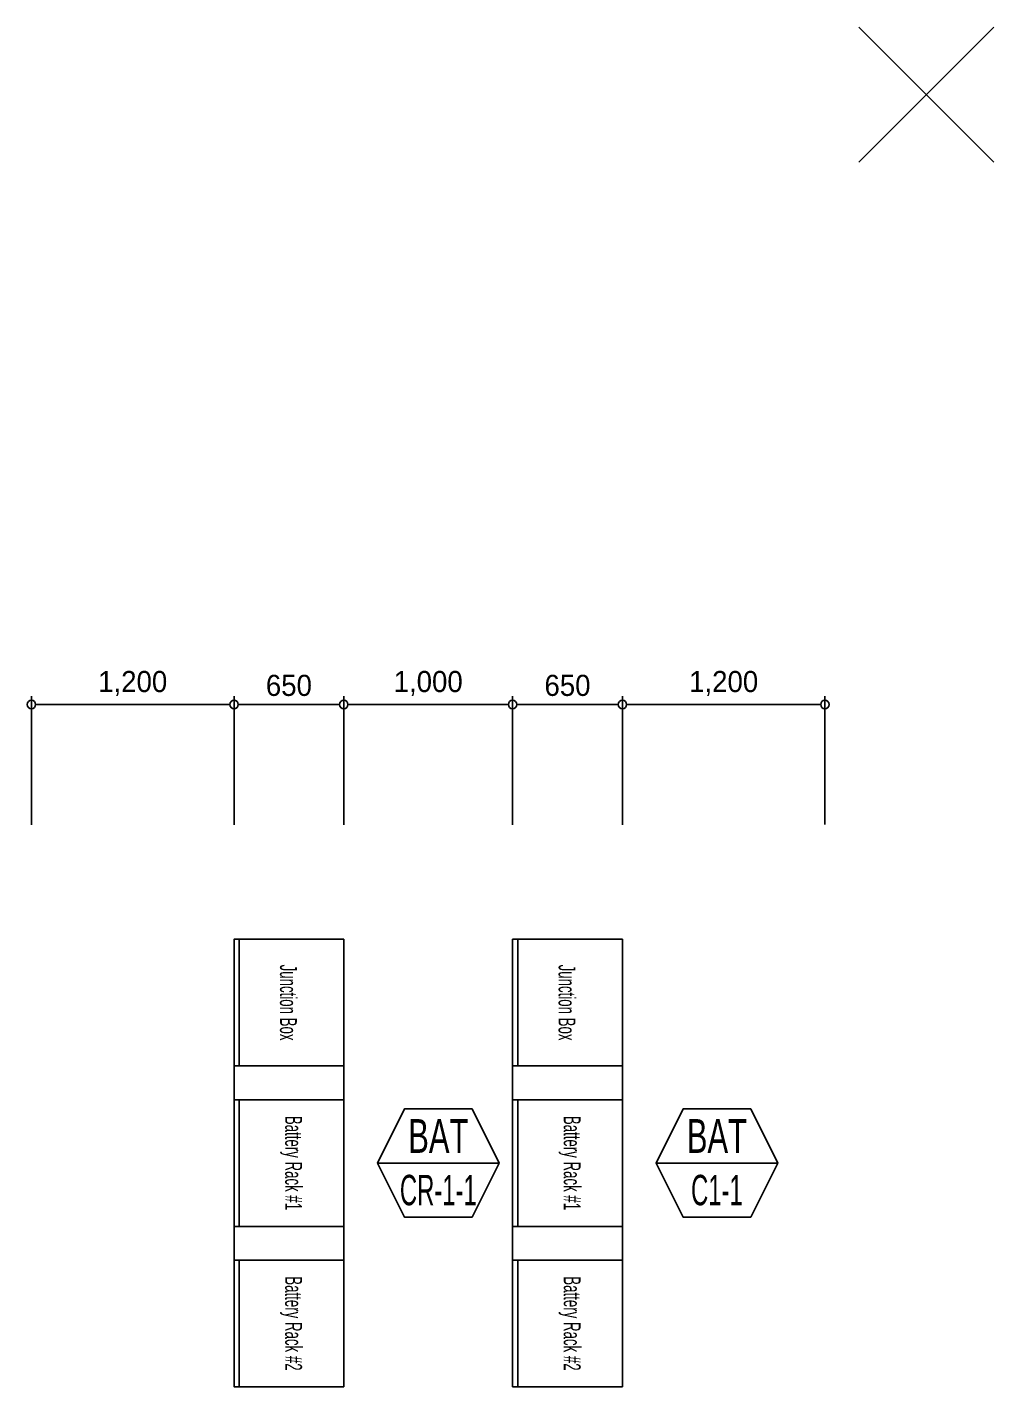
# Model space of a CAD drawing. Header units: millimetres. Extents: x 89978 to 501025, y -351975 to 835730.
# Drawn here: x 304125 to 309850, y -290300 to -282250 of the extents above; entities that cross this region are included whole.
import ezdxf
from ezdxf.enums import TextEntityAlignment as Align

# ---------------------------------------------------------------- set-up
doc = ezdxf.new("R2010")
doc.units = ezdxf.units.MM
doc.header["$LTSCALE"] = 150
doc.layers.get('Defpoints').update_dxf_attribs({"color": 150})
for name, color, linetype in [('------00 Switch Gear', 3, 'Continuous'), ('------00 Switch Gear_GIS', 3, 'Continuous'), ('------00 Switch Gear_Number', 1, 'Continuous'), ('-----36 Dimension', 1, 'Continuous')]:
    doc.layers.add(name, color=color, linetype=linetype)
doc.layers.add('X-1F-PLAN$0$A-ETC-전기 NOPLOT', color=163, linetype='Continuous', plot=False)
doc.styles.add('ELEC', font='')
doc.styles.get('ELEC').set_extended_font_data('Dotum')
doc.dimstyles.new('ELEC', dxfattribs={"dimscale": 100, "dimtxt": 2, "dimasz": 1, "dimexe": 2, "dimexo": 1, "dimgap": 1, "dimtad": 1, "dimdec": 0, "dimrnd": 0.25, "dimzin": 9, "dimdsep": 32, "dimlunit": 6, "dimtxsty": 'ELEC', "dimblk": 'Z_DOT', "dimcen": 3, "dimclrd": 7, "dimclre": 7, "dimclrt": 3, "dimadec": 0, "dimazin": 0, "dimtfac": 1, "dimtdec": 0, "dimtix": 1, "dimtmove": 2, "dimatfit": 1, "dimfxl": 1, "dimarcsym": 0})

# ---------------------------------------------------------------- blocks, each defined once
blk = doc.blocks.new('X-1F-PLAN$0$GIS(2)')
at = {"layer": 'X-1F-PLAN$0$A-ETC-전기 NOPLOT'}
for p, q in [((-2723.7, 15874.6), (-1923.7, 15074.6)), ((-2723.7, 15074.6), (-1923.7, 15874.6))]:
    blk.add_line(p, q, dxfattribs=at)
blk = doc.blocks.new('A$C2e8f9a8b')
at = {"color": 0}
blk.add_line((30, 750), (30, 0), dxfattribs=at)
blk.add_lwpolyline([(650, 0), (0, 0), (0, 750), (650, 750)], close=True, dxfattribs=at)
blk = doc.blocks.new('_DOTBLANK')
at = {"color": 0, "linetype": 'ByBlock'}
blk.add_line((-0.5, 0), (-1, 0), dxfattribs=at)
blk.add_circle((0, 0), 0.5, dxfattribs=at)
blk = doc.blocks.new('*D968')
at = {"layer": '-----36 Dimension', "color": 0, "lineweight": -2, "transparency": 16777216}
for p, q in [((304150, -286972.6), (304150, -286210.4)), ((305350, -286971), (305350, -286210.4)), ((305300, -286260.4), (304200, -286260.4))]:
    blk.add_line(p, q, dxfattribs=at)
at = {"layer": 'Defpoints', "color": 0, "transparency": 16777216}
for p in [(304150, -286260.4), (304150, -287022.6), (305350, -287021)]:
    blk.add_point(p, dxfattribs=at)
at = {"layer": '-----36 Dimension', "color": 0, "lineweight": -2, "transparency": 16777216, "xscale": 50, "yscale": 50, "zscale": 50, "rotation": 180}
blk.add_blockref('_DOTBLANK', (304150, -286260.4), dxfattribs=at)
at = {"layer": '-----36 Dimension', "color": 0, "lineweight": -2, "transparency": 16777216, "xscale": 50, "yscale": 50, "zscale": 50}
blk.add_blockref('_DOTBLANK', (305350, -286260.4), dxfattribs=at)
at = {"layer": '-----36 Dimension', "color": 0, "transparency": 16777216, "insert": (304750, -286135.8), "char_height": 125, "attachment_point": 5, "style": 'ELEC'}
blk.add_mtext('1,200', dxfattribs=at)
blk = doc.blocks.new('Z_DOT')
for p, q in [((0, -2), (0, 2)), ((-2, 0), (2, 0))]:
    blk.add_line(p, q)
for radius in [2.5, 1.25]:
    blk.add_circle((0, 0), radius)
blk = doc.blocks.new('*D969')
at = {"layer": '-----36 Dimension', "color": 0, "lineweight": -2, "transparency": 16777216}
for p, q in [((305350, -286972.6), (305350, -286210.4)), ((306000, -286971), (306000, -286210.4)), ((305950, -286260.4), (305400, -286260.4))]:
    blk.add_line(p, q, dxfattribs=at)
at = {"layer": 'Defpoints', "color": 0, "transparency": 16777216}
for p in [(305350, -286260.4), (305350, -287022.6), (306000, -287021)]:
    blk.add_point(p, dxfattribs=at)
at = {"layer": '-----36 Dimension', "color": 0, "lineweight": -2, "transparency": 16777216, "xscale": 50, "yscale": 50, "zscale": 50, "rotation": 180}
blk.add_blockref('_DOTBLANK', (305350, -286260.4), dxfattribs=at)
at = {"layer": '-----36 Dimension', "color": 0, "lineweight": -2, "transparency": 16777216, "xscale": 50, "yscale": 50, "zscale": 50}
blk.add_blockref('_DOTBLANK', (306000, -286260.4), dxfattribs=at)
at = {"layer": '-----36 Dimension', "color": 0, "transparency": 16777216, "insert": (305675, -286147.8), "char_height": 125, "attachment_point": 5, "style": 'ELEC'}
blk.add_mtext('650', dxfattribs=at)
blk = doc.blocks.new('*D970')
at = {"layer": '-----36 Dimension', "color": 0, "lineweight": -2, "transparency": 16777216}
for p, q in [((306000, -286972.6), (306000, -286210.4)), ((307000, -286971), (307000, -286210.4)), ((306950, -286260.4), (306050, -286260.4))]:
    blk.add_line(p, q, dxfattribs=at)
at = {"layer": 'Defpoints', "color": 0, "transparency": 16777216}
for p in [(306000, -286260.4), (306000, -287022.6), (307000, -287021)]:
    blk.add_point(p, dxfattribs=at)
at = {"layer": '-----36 Dimension', "color": 0, "lineweight": -2, "transparency": 16777216, "xscale": 50, "yscale": 50, "zscale": 50, "rotation": 180}
blk.add_blockref('_DOTBLANK', (306000, -286260.4), dxfattribs=at)
at = {"layer": '-----36 Dimension', "color": 0, "lineweight": -2, "transparency": 16777216, "xscale": 50, "yscale": 50, "zscale": 50}
blk.add_blockref('_DOTBLANK', (307000, -286260.4), dxfattribs=at)
at = {"layer": '-----36 Dimension', "color": 0, "transparency": 16777216, "insert": (306500, -286135.8), "char_height": 125, "attachment_point": 5, "style": 'ELEC'}
blk.add_mtext('1,000', dxfattribs=at)
blk = doc.blocks.new('*D971')
at = {"layer": '-----36 Dimension', "color": 0, "lineweight": -2, "transparency": 16777216}
for p, q in [((307000, -286972.6), (307000, -286210.4)), ((307650, -286971), (307650, -286210.4)), ((307600, -286260.4), (307050, -286260.4))]:
    blk.add_line(p, q, dxfattribs=at)
at = {"layer": 'Defpoints', "color": 0, "transparency": 16777216}
for p in [(307000, -286260.4), (307000, -287022.6), (307650, -287021)]:
    blk.add_point(p, dxfattribs=at)
at = {"layer": '-----36 Dimension', "color": 0, "lineweight": -2, "transparency": 16777216, "xscale": 50, "yscale": 50, "zscale": 50, "rotation": 180}
blk.add_blockref('_DOTBLANK', (307000, -286260.4), dxfattribs=at)
at = {"layer": '-----36 Dimension', "color": 0, "lineweight": -2, "transparency": 16777216, "xscale": 50, "yscale": 50, "zscale": 50}
blk.add_blockref('_DOTBLANK', (307650, -286260.4), dxfattribs=at)
at = {"layer": '-----36 Dimension', "color": 0, "transparency": 16777216, "insert": (307325, -286147.8), "char_height": 125, "attachment_point": 5, "style": 'ELEC'}
blk.add_mtext('650', dxfattribs=at)
blk = doc.blocks.new('*D972')
at = {"layer": '-----36 Dimension', "color": 0, "lineweight": -2, "transparency": 16777216}
for p, q in [((307650, -286972.6), (307650, -286210.4)), ((308850, -286971), (308850, -286210.4)), ((308800, -286260.4), (307700, -286260.4))]:
    blk.add_line(p, q, dxfattribs=at)
at = {"layer": 'Defpoints', "color": 0, "transparency": 16777216}
for p in [(307650, -286260.4), (307650, -287022.6), (308850, -287021)]:
    blk.add_point(p, dxfattribs=at)
at = {"layer": '-----36 Dimension', "color": 0, "lineweight": -2, "transparency": 16777216, "xscale": 50, "yscale": 50, "zscale": 50, "rotation": 180}
blk.add_blockref('_DOTBLANK', (307650, -286260.4), dxfattribs=at)
at = {"layer": '-----36 Dimension', "color": 0, "lineweight": -2, "transparency": 16777216, "xscale": 50, "yscale": 50, "zscale": 50}
blk.add_blockref('_DOTBLANK', (308850, -286260.4), dxfattribs=at)
at = {"layer": '-----36 Dimension', "color": 0, "transparency": 16777216, "insert": (308250, -286135.8), "char_height": 125, "attachment_point": 5, "style": 'ELEC'}
blk.add_mtext('1,200', dxfattribs=at)

msp = doc.modelspace()

# ---------------------------------------------------------------- linework, layer by layer
at = {"layer": '------00 Switch Gear', "elevation": 0}
for points in [[(306000, -287650), (305350, -287650), (305350, -290300), (306000, -290300)], [(306000, -287650), (305350, -287650), (305350, -290300), (306000, -290300)], [(307650, -287650), (307000, -287650), (307000, -290300), (307650, -290300)], [(307650, -287650), (307000, -287650), (307000, -290300), (307650, -290300)]]:
    msp.add_lwpolyline(points, close=True, dxfattribs=at)
at = {"layer": '------00 Switch Gear_Number', "elevation": 0}
for points in [[(306920, -288975), (306200, -288975), (306359.6, -288655), (306760.4, -288655), (306920, -288975), (306760.4, -289295), (306359.6, -289295), (306200, -288975)], [(306920, -288975), (306200, -288975), (306359.6, -288655), (306760.4, -288655), (306920, -288975), (306760.4, -289295), (306359.6, -289295), (306200, -288975)], [(308570, -288975), (307850, -288975), (308009.6, -288655), (308410.4, -288655), (308570, -288975), (308410.4, -289295), (308009.6, -289295), (307850, -288975)], [(308570, -288975), (307850, -288975), (308009.6, -288655), (308410.4, -288655), (308570, -288975), (308410.4, -289295), (308009.6, -289295), (307850, -288975)]]:
    msp.add_lwpolyline(points, dxfattribs=at)

# ---------------------------------------------------------------- block references
at = {"layer": '------00 Switch Gear', "xscale": -1, "rotation": 180}
for p in [(305350, -287650), (305350, -287650), (307000, -287650), (307000, -287650), (305350, -288600), (305350, -288600), (307000, -288600), (307000, -288600), (305350, -289550), (305350, -289550), (307000, -289550), (307000, -289550)]:
    msp.add_blockref('A$C2e8f9a8b', p, dxfattribs=at)
at = {"layer": '------00 Switch Gear_GIS', "color": 3}
msp.add_blockref('X-1F-PLAN$0$GIS(2)', (311773.7, -298124.6), dxfattribs=at)

# ---------------------------------------------------------------- texts
at = {"layer": '------00 Switch Gear', "style": 'ELEC', "width": 0.6}
for s, p in [('Junction Box', (305672.4, -288025)), ('Junction Box', (305672.4, -288025)), ('Junction Box', (307322.4, -288025)), ('Junction Box', (307322.4, -288025)), ('Battery Rack #1', (305703, -288975)), ('Battery Rack #1', (305703, -288975)), ('Battery Rack #1', (307353, -288975)), ('Battery Rack #1', (307353, -288975)), ('Battery Rack #2', (305703, -289925)), ('Battery Rack #2', (305703, -289925)), ('Battery Rack #2', (307353, -289925)), ('Battery Rack #2', (307353, -289925))]:
    msp.add_text(s, height=100, rotation=270, dxfattribs=at).set_placement(p, align=Align.MIDDLE_CENTER)
at = {"layer": '------00 Switch Gear_Number', "color": 0, "style": 'ELEC'}
for s, height, width, p in [('BAT', 200, 0.7, (306560, -288815)), ('BAT', 200, 0.7, (308210, -288815)), ('CR-1-1', 180, 0.6, (306560, -289135)), ('C1-1', 180, 0.6, (308210, -289135))]:
    msp.add_text(s, height=height, dxfattribs=dict(at, width=width)).set_placement(p, align=Align.MIDDLE_CENTER)

# ---------------------------------------------------------------- dimensions: what is measured, and where the dimension line sits
at = {"layer": '-----36 Dimension'}
for base, p1, p2, picture, middle in [((304150, -286260.4), (305350, -287021), (304150, -287022.6), '*D968', (304750, -286135.8)), ((305350, -286260.4), (306000, -287021), (305350, -287022.6), '*D969', (305675, -286147.8)), ((306000, -286260.4), (307000, -287021), (306000, -287022.6), '*D970', (306500, -286135.8)), ((307000, -286260.4), (307650, -287021), (307000, -287022.6), '*D971', (307325, -286147.8)), ((307650, -286260.4), (308850, -287021), (307650, -287022.6), '*D972', (308250, -286135.8))]:
    dim = msp.add_linear_dim(base=base, p1=p1, p2=p2, dimstyle='ELEC', override={"dimscale": 50, "dimtxt": 2.5, "dimexe": 1, "dimtad": 2, "dimblk1": 'DOTBLANK', "dimblk2": 'DOTBLANK', "dimsah": 1, "dimclrd": 0, "dimclre": 0, "dimclrt": 0}, dxfattribs=at)
    dim.commit()
    dim.dimension.update_dxf_attribs({"geometry": picture, "text_midpoint": middle})

doc.saveas('drawing.dxf')
